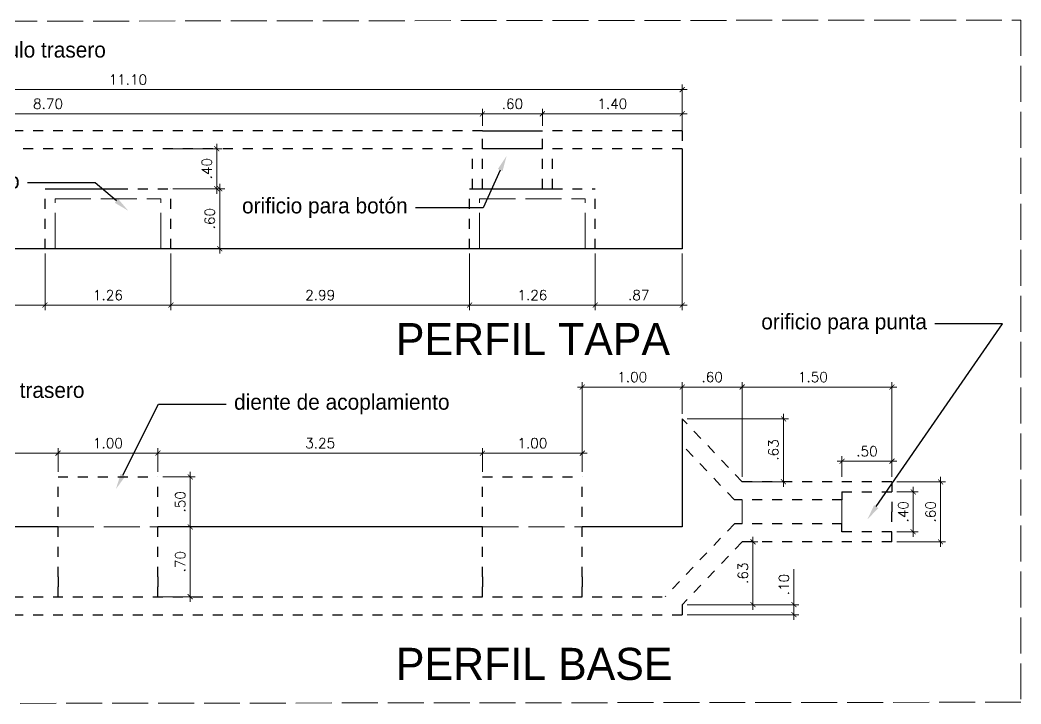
# Model space of a CAD drawing. Header units: millimetres. Extents: x 3117.9 to 3172.3, y 1005.1 to 1030.5.
# Drawn here: x 3139.62 to 3149.64, y 1015.54 to 1022.39 of the extents above; entities that cross this region are included whole.
import ezdxf
from ezdxf import colors
from ezdxf.entities.mleader import LeaderData, LeaderLine
from ezdxf.math import Vec2, Vec3

# ---------------------------------------------------------------- set-up
doc = ezdxf.new("R2010")
doc.units = ezdxf.units.MM
doc.linetypes.add('ACAD_ISO02W100', pattern=[15, 12, -3])
doc.linetypes.add('ACAD_ISO03W100', pattern=[30, 12, -18])
for name, color, linetype, lineweight in [('bloque', 2, 'Continuous', 25), ('corte', 1, 'Continuous', 30), ('MU-COTAS', 6, 'Continuous', 9), ('rayado', 130, 'ACAD_ISO03W100', 9)]:
    doc.layers.add(name, color=color, linetype=linetype, lineweight=lineweight)
doc.layers.add('MU-CascoExistente', color=200, linetype='Continuous')
doc.styles.get("Standard").update_dxf_attribs({"font": 'MOD20.TTF'})
doc.styles.add('T-COTA 1 en 50', font='romans.shx')
doc.dimstyles.new('cota exterior esc 1 en 50', dxfattribs={"dimtxt": 0.1, "dimasz": 0.05, "dimexe": 0.05, "dimexo": 0.05, "dimgap": 0.05, "dimtad": 1, "dimzin": 4, "dimdsep": 46, "dimtxsty": 'T-COTA 1 en 50', "dimblk": 'ARCHTICK', "dimcen": 2.5, "dimdle": 0.05, "dimclrd": 256, "dimclre": 256, "dimclrt": 240, "dimaunit": 1, "dimazin": 0, "dimtfac": 1, "dimtix": 1, "dimtmove": 0, "dimatfit": 3, "dimfxl": 1, "dimtolj": 1, "dimlwd": -1, "dimlwe": -1, "dimarcsym": 0})

# ---------------------------------------------------------------- blocks, each defined once
blk = doc.blocks.new('_ArchTick')
at = {"layer": 'MU-CascoExistente', "color": 0, "const_width": 0.15}
blk.add_lwpolyline([(-0.5, -0.5), (0.5, 0.5)], dxfattribs=at)
blk = doc.blocks.new('*D122')
at = {"layer": 'Defpoints', "color": 0, "ltscale": 0.002, "transparency": 16777216}
for p in [(3146.252, 1021.689), (3135.152, 1021.277), (3146.252, 1021.277)]:
    blk.add_point(p, dxfattribs=at)
at = {"layer": 'MU-COTAS', "ltscale": 0.002, "transparency": 16777216}
for p, q in [((3135.152, 1021.327), (3135.152, 1021.739)), ((3146.252, 1021.327), (3146.252, 1021.739)), ((3135.102, 1021.689), (3146.302, 1021.689))]:
    blk.add_line(p, q, dxfattribs=at)
at = {"layer": 'MU-COTAS', "ltscale": 0.002, "transparency": 16777216, "xscale": 0.05, "yscale": 0.05, "zscale": 0.05, "rotation": 180}
blk.add_blockref('_ArchTick', (3135.152, 1021.689), dxfattribs=at)
at = {"layer": 'MU-COTAS', "ltscale": 0.002, "transparency": 16777216, "xscale": 0.05, "yscale": 0.05, "zscale": 0.05}
blk.add_blockref('_ArchTick', (3146.252, 1021.689), dxfattribs=at)
at = {"layer": 'MU-COTAS', "color": 240, "ltscale": 0.002, "transparency": 16777216, "insert": (3140.702, 1021.789), "char_height": 0.1, "attachment_point": 5, "style": 'T-COTA 1 en 50'}
blk.add_mtext('\\A1;11.10', dxfattribs=at)
blk = doc.blocks.new('*D124')
at = {"layer": 'Defpoints', "color": 0, "ltscale": 0.002, "transparency": 16777216}
for p in [(3146.252, 1021.447), (3144.852, 1021.277), (3146.252, 1021.197)]:
    blk.add_point(p, dxfattribs=at)
at = {"layer": 'MU-COTAS', "ltscale": 0.002, "transparency": 16777216}
for p, q in [((3144.852, 1021.327), (3144.852, 1021.497)), ((3146.252, 1021.247), (3146.252, 1021.497)), ((3144.802, 1021.447), (3146.302, 1021.447))]:
    blk.add_line(p, q, dxfattribs=at)
at = {"layer": 'MU-COTAS', "ltscale": 0.002, "transparency": 16777216, "xscale": 0.05, "yscale": 0.05, "zscale": 0.05, "rotation": 180}
blk.add_blockref('_ArchTick', (3144.852, 1021.447), dxfattribs=at)
at = {"layer": 'MU-COTAS', "ltscale": 0.002, "transparency": 16777216, "xscale": 0.05, "yscale": 0.05, "zscale": 0.05}
blk.add_blockref('_ArchTick', (3146.252, 1021.447), dxfattribs=at)
at = {"layer": 'MU-COTAS', "color": 240, "ltscale": 0.002, "transparency": 16777216, "insert": (3145.552, 1021.547), "char_height": 0.1, "attachment_point": 5, "style": 'T-COTA 1 en 50'}
blk.add_mtext('\\A1;1.40', dxfattribs=at)
blk = doc.blocks.new('*D125')
at = {"layer": 'Defpoints', "color": 0, "ltscale": 0.002, "transparency": 16777216}
for p in [(3144.252, 1021.447), (3144.252, 1021.277), (3144.852, 1021.277)]:
    blk.add_point(p, dxfattribs=at)
at = {"layer": 'MU-COTAS', "ltscale": 0.002, "transparency": 16777216}
for p, q in [((3144.252, 1021.327), (3144.252, 1021.497)), ((3144.852, 1021.327), (3144.852, 1021.497)), ((3144.902, 1021.447), (3144.202, 1021.447))]:
    blk.add_line(p, q, dxfattribs=at)
at = {"layer": 'MU-COTAS', "ltscale": 0.002, "transparency": 16777216, "xscale": 0.05, "yscale": 0.05, "zscale": 0.05, "rotation": 180}
blk.add_blockref('_ArchTick', (3144.252, 1021.447), dxfattribs=at)
at = {"layer": 'MU-COTAS', "ltscale": 0.002, "transparency": 16777216, "xscale": 0.05, "yscale": 0.05, "zscale": 0.05}
blk.add_blockref('_ArchTick', (3144.852, 1021.447), dxfattribs=at)
at = {"layer": 'MU-COTAS', "color": 240, "ltscale": 0.002, "transparency": 16777216, "insert": (3144.552, 1021.547), "char_height": 0.1, "attachment_point": 5, "style": 'T-COTA 1 en 50'}
blk.add_mtext('\\A1;.60', dxfattribs=at)
blk = doc.blocks.new('*D126')
at = {"layer": 'Defpoints', "color": 0, "ltscale": 0.002, "transparency": 16777216}
for p in [(3135.552, 1021.447), (3135.552, 1021.277), (3144.252, 1021.277)]:
    blk.add_point(p, dxfattribs=at)
at = {"layer": 'MU-COTAS', "ltscale": 0.002, "transparency": 16777216}
for p, q in [((3135.552, 1021.327), (3135.552, 1021.497)), ((3144.252, 1021.327), (3144.252, 1021.497)), ((3144.302, 1021.447), (3135.502, 1021.447))]:
    blk.add_line(p, q, dxfattribs=at)
at = {"layer": 'MU-COTAS', "ltscale": 0.002, "transparency": 16777216, "xscale": 0.05, "yscale": 0.05, "zscale": 0.05, "rotation": 180}
blk.add_blockref('_ArchTick', (3135.552, 1021.447), dxfattribs=at)
at = {"layer": 'MU-COTAS', "ltscale": 0.002, "transparency": 16777216, "xscale": 0.05, "yscale": 0.05, "zscale": 0.05}
blk.add_blockref('_ArchTick', (3144.252, 1021.447), dxfattribs=at)
at = {"layer": 'MU-COTAS', "color": 240, "ltscale": 0.002, "transparency": 16777216, "insert": (3139.902, 1021.547), "char_height": 0.1, "attachment_point": 5, "style": 'T-COTA 1 en 50'}
blk.add_mtext('\\A1;8.70', dxfattribs=at)
blk = doc.blocks.new('*D135')
at = {"layer": 'Defpoints', "color": 0, "ltscale": 0.002, "transparency": 16777216}
for p in [(3145.382, 1020.097), (3146.252, 1020.097), (3145.382, 1019.532)]:
    blk.add_point(p, dxfattribs=at)
at = {"layer": 'MU-COTAS', "ltscale": 0.002, "transparency": 16777216}
for p, q in [((3145.382, 1020.047), (3145.382, 1019.482)), ((3146.252, 1020.047), (3146.252, 1019.482)), ((3146.302, 1019.532), (3145.332, 1019.532))]:
    blk.add_line(p, q, dxfattribs=at)
at = {"layer": 'MU-COTAS', "ltscale": 0.002, "transparency": 16777216, "xscale": 0.05, "yscale": 0.05, "zscale": 0.05, "rotation": 180}
blk.add_blockref('_ArchTick', (3145.382, 1019.532), dxfattribs=at)
at = {"layer": 'MU-COTAS', "ltscale": 0.002, "transparency": 16777216, "xscale": 0.05, "yscale": 0.05, "zscale": 0.05}
blk.add_blockref('_ArchTick', (3146.252, 1019.532), dxfattribs=at)
at = {"layer": 'MU-COTAS', "color": 240, "ltscale": 0.002, "transparency": 16777216, "insert": (3145.817, 1019.632), "char_height": 0.1, "attachment_point": 5, "style": 'T-COTA 1 en 50'}
blk.add_mtext('\\A1;.87', dxfattribs=at)
blk = doc.blocks.new('*D136')
at = {"layer": 'Defpoints', "color": 0, "ltscale": 0.002, "transparency": 16777216}
for p in [(3144.122, 1020.097), (3145.382, 1020.097), (3144.122, 1019.532)]:
    blk.add_point(p, dxfattribs=at)
at = {"layer": 'MU-COTAS', "ltscale": 0.002, "transparency": 16777216}
for p, q in [((3144.122, 1020.047), (3144.122, 1019.482)), ((3145.382, 1020.047), (3145.382, 1019.482)), ((3145.432, 1019.532), (3144.072, 1019.532))]:
    blk.add_line(p, q, dxfattribs=at)
at = {"layer": 'MU-COTAS', "ltscale": 0.002, "transparency": 16777216, "xscale": 0.05, "yscale": 0.05, "zscale": 0.05, "rotation": 180}
blk.add_blockref('_ArchTick', (3144.122, 1019.532), dxfattribs=at)
at = {"layer": 'MU-COTAS', "ltscale": 0.002, "transparency": 16777216, "xscale": 0.05, "yscale": 0.05, "zscale": 0.05}
blk.add_blockref('_ArchTick', (3145.382, 1019.532), dxfattribs=at)
at = {"layer": 'MU-COTAS', "color": 240, "ltscale": 0.002, "transparency": 16777216, "insert": (3144.752, 1019.632), "char_height": 0.1, "attachment_point": 5, "style": 'T-COTA 1 en 50'}
blk.add_mtext('\\A1;1.26', dxfattribs=at)
blk = doc.blocks.new('*D137')
at = {"layer": 'Defpoints', "color": 0, "ltscale": 0.002, "transparency": 16777216}
for p in [(3141.132, 1020.097), (3144.122, 1020.097), (3141.132, 1019.532)]:
    blk.add_point(p, dxfattribs=at)
at = {"layer": 'MU-COTAS', "ltscale": 0.002, "transparency": 16777216}
for p, q in [((3141.132, 1020.047), (3141.132, 1019.482)), ((3144.122, 1020.047), (3144.122, 1019.482)), ((3144.172, 1019.532), (3141.082, 1019.532))]:
    blk.add_line(p, q, dxfattribs=at)
at = {"layer": 'MU-COTAS', "ltscale": 0.002, "transparency": 16777216, "xscale": 0.05, "yscale": 0.05, "zscale": 0.05, "rotation": 180}
blk.add_blockref('_ArchTick', (3141.132, 1019.532), dxfattribs=at)
at = {"layer": 'MU-COTAS', "ltscale": 0.002, "transparency": 16777216, "xscale": 0.05, "yscale": 0.05, "zscale": 0.05}
blk.add_blockref('_ArchTick', (3144.122, 1019.532), dxfattribs=at)
at = {"layer": 'MU-COTAS', "color": 240, "ltscale": 0.002, "transparency": 16777216, "insert": (3142.627, 1019.632), "char_height": 0.1, "attachment_point": 5, "style": 'T-COTA 1 en 50'}
blk.add_mtext('\\A1;2.99', dxfattribs=at)
blk = doc.blocks.new('*D138')
at = {"layer": 'Defpoints', "color": 0, "ltscale": 0.002, "transparency": 16777216}
for p in [(3139.872, 1020.097), (3141.132, 1020.097), (3139.872, 1019.532)]:
    blk.add_point(p, dxfattribs=at)
at = {"layer": 'MU-COTAS', "ltscale": 0.002, "transparency": 16777216}
for p, q in [((3139.872, 1020.047), (3139.872, 1019.482)), ((3141.132, 1020.047), (3141.132, 1019.482)), ((3141.182, 1019.532), (3139.822, 1019.532))]:
    blk.add_line(p, q, dxfattribs=at)
at = {"layer": 'MU-COTAS', "ltscale": 0.002, "transparency": 16777216, "xscale": 0.05, "yscale": 0.05, "zscale": 0.05, "rotation": 180}
blk.add_blockref('_ArchTick', (3139.872, 1019.532), dxfattribs=at)
at = {"layer": 'MU-COTAS', "ltscale": 0.002, "transparency": 16777216, "xscale": 0.05, "yscale": 0.05, "zscale": 0.05}
blk.add_blockref('_ArchTick', (3141.132, 1019.532), dxfattribs=at)
at = {"layer": 'MU-COTAS', "color": 240, "ltscale": 0.002, "transparency": 16777216, "insert": (3140.502, 1019.632), "char_height": 0.1, "attachment_point": 5, "style": 'T-COTA 1 en 50'}
blk.add_mtext('\\A1;1.26', dxfattribs=at)
blk = doc.blocks.new('*D139')
at = {"layer": 'Defpoints', "color": 0, "ltscale": 0.002, "transparency": 16777216}
for p in [(3136.782, 1020.097), (3139.872, 1020.097), (3136.782, 1019.532)]:
    blk.add_point(p, dxfattribs=at)
at = {"layer": 'MU-COTAS', "ltscale": 0.002, "transparency": 16777216}
for p, q in [((3136.782, 1020.047), (3136.782, 1019.482)), ((3139.872, 1020.047), (3139.872, 1019.482)), ((3139.922, 1019.532), (3136.732, 1019.532))]:
    blk.add_line(p, q, dxfattribs=at)
at = {"layer": 'MU-COTAS', "ltscale": 0.002, "transparency": 16777216, "xscale": 0.05, "yscale": 0.05, "zscale": 0.05, "rotation": 180}
blk.add_blockref('_ArchTick', (3136.782, 1019.532), dxfattribs=at)
at = {"layer": 'MU-COTAS', "ltscale": 0.002, "transparency": 16777216, "xscale": 0.05, "yscale": 0.05, "zscale": 0.05}
blk.add_blockref('_ArchTick', (3139.872, 1019.532), dxfattribs=at)
at = {"layer": 'MU-COTAS', "color": 240, "ltscale": 0.002, "transparency": 16777216, "insert": (3138.327, 1019.632), "char_height": 0.1, "attachment_point": 5, "style": 'T-COTA 1 en 50'}
blk.add_mtext('\\A1;3.09', dxfattribs=at)
blk = doc.blocks.new('*D140')
at = {"layer": 'Defpoints', "color": 0, "ltscale": 0.002, "transparency": 16777216}
for p in [(3141.132, 1020.697), (3141.102, 1020.097), (3141.622, 1020.097)]:
    blk.add_point(p, dxfattribs=at)
at = {"layer": 'MU-COTAS', "ltscale": 0.002, "transparency": 16777216}
for p, q in [((3141.182, 1020.697), (3141.672, 1020.697)), ((3141.622, 1020.747), (3141.622, 1020.047)), ((3141.152, 1020.097), (3141.672, 1020.097))]:
    blk.add_line(p, q, dxfattribs=at)
at = {"layer": 'MU-COTAS', "ltscale": 0.002, "transparency": 16777216, "xscale": 0.05, "yscale": 0.05, "zscale": 0.05}
for p, rotation in [((3141.622, 1020.697), 90), ((3141.622, 1020.097), 270)]:
    blk.add_blockref('_ArchTick', p, dxfattribs=dict(at, rotation=rotation))
at = {"layer": 'MU-COTAS', "color": 240, "ltscale": 0.002, "transparency": 16777216, "insert": (3141.522, 1020.397), "char_height": 0.1, "attachment_point": 5, "rotation": 90, "style": 'T-COTA 1 en 50'}
blk.add_mtext('\\A1;.60', dxfattribs=at)
blk = doc.blocks.new('*D141')
at = {"layer": 'Defpoints', "color": 0, "ltscale": 0.002, "transparency": 16777216}
for p in [(3141.102, 1021.097), (3141.592, 1021.097), (3141.102, 1020.697)]:
    blk.add_point(p, dxfattribs=at)
at = {"layer": 'MU-COTAS', "ltscale": 0.002, "transparency": 16777216}
for p, q in [((3141.152, 1021.097), (3141.642, 1021.097)), ((3141.592, 1020.647), (3141.592, 1021.147)), ((3141.152, 1020.697), (3141.642, 1020.697))]:
    blk.add_line(p, q, dxfattribs=at)
at = {"layer": 'MU-COTAS', "ltscale": 0.002, "transparency": 16777216, "xscale": 0.05, "yscale": 0.05, "zscale": 0.05}
for p, rotation in [((3141.592, 1021.097), 90), ((3141.592, 1020.697), 270)]:
    blk.add_blockref('_ArchTick', p, dxfattribs=dict(at, rotation=rotation))
at = {"layer": 'MU-COTAS', "color": 240, "ltscale": 0.002, "transparency": 16777216, "insert": (3141.492, 1020.897), "char_height": 0.1, "attachment_point": 5, "rotation": 90, "style": 'T-COTA 1 en 50'}
blk.add_mtext('\\A1;.40', dxfattribs=at)
blk = doc.blocks.new('*D29')
at = {"layer": 'Defpoints', "color": 0, "ltscale": 0.002, "transparency": 16777216}
for p in [(3148.352, 1018.712), (3146.852, 1017.763), (3148.352, 1017.763)]:
    blk.add_point(p, dxfattribs=at)
at = {"layer": 'MU-COTAS', "ltscale": 0.002, "transparency": 16777216}
for p, q in [((3146.802, 1018.712), (3148.402, 1018.712)), ((3146.852, 1017.813), (3146.852, 1018.762)), ((3148.352, 1017.813), (3148.352, 1018.762))]:
    blk.add_line(p, q, dxfattribs=at)
at = {"layer": 'MU-COTAS', "ltscale": 0.002, "transparency": 16777216, "xscale": 0.05, "yscale": 0.05, "zscale": 0.05, "rotation": 180}
blk.add_blockref('_ArchTick', (3146.852, 1018.712), dxfattribs=at)
at = {"layer": 'MU-COTAS', "ltscale": 0.002, "transparency": 16777216, "xscale": 0.05, "yscale": 0.05, "zscale": 0.05}
blk.add_blockref('_ArchTick', (3148.352, 1018.712), dxfattribs=at)
at = {"layer": 'MU-COTAS', "color": 240, "ltscale": 0.002, "transparency": 16777216, "insert": (3147.561, 1018.812), "char_height": 0.1, "attachment_point": 5, "style": 'T-COTA 1 en 50'}
blk.add_mtext('\\A1;1.50', dxfattribs=at)
blk = doc.blocks.new('*D30')
at = {"layer": 'Defpoints', "color": 0, "ltscale": 0.002, "transparency": 16777216}
for p in [(3146.252, 1018.712), (3146.252, 1018.393), (3146.852, 1017.813)]:
    blk.add_point(p, dxfattribs=at)
at = {"layer": 'MU-COTAS', "ltscale": 0.002, "transparency": 16777216}
for p, q in [((3146.902, 1018.712), (3146.202, 1018.712)), ((3146.252, 1018.443), (3146.252, 1018.762)), ((3146.852, 1017.863), (3146.852, 1018.762))]:
    blk.add_line(p, q, dxfattribs=at)
at = {"layer": 'MU-COTAS', "ltscale": 0.002, "transparency": 16777216, "xscale": 0.05, "yscale": 0.05, "zscale": 0.05, "rotation": 180}
blk.add_blockref('_ArchTick', (3146.252, 1018.712), dxfattribs=at)
at = {"layer": 'MU-COTAS', "ltscale": 0.002, "transparency": 16777216, "xscale": 0.05, "yscale": 0.05, "zscale": 0.05}
blk.add_blockref('_ArchTick', (3146.852, 1018.712), dxfattribs=at)
at = {"layer": 'MU-COTAS', "color": 240, "ltscale": 0.002, "transparency": 16777216, "insert": (3146.552, 1018.812), "char_height": 0.1, "attachment_point": 5, "style": 'T-COTA 1 en 50'}
blk.add_mtext('\\A1;.60', dxfattribs=at)
blk = doc.blocks.new('*D31')
at = {"layer": 'Defpoints', "color": 0, "ltscale": 0.002, "transparency": 16777216}
for p in [(3148.352, 1017.763), (3148.352, 1017.163), (3148.839, 1017.163)]:
    blk.add_point(p, dxfattribs=at)
at = {"layer": 'MU-COTAS', "ltscale": 0.002, "transparency": 16777216}
for p, q in [((3148.839, 1017.813), (3148.839, 1017.113)), ((3148.402, 1017.763), (3148.889, 1017.763)), ((3148.402, 1017.163), (3148.889, 1017.163))]:
    blk.add_line(p, q, dxfattribs=at)
at = {"layer": 'MU-COTAS', "ltscale": 0.002, "transparency": 16777216, "xscale": 0.05, "yscale": 0.05, "zscale": 0.05}
for p, rotation in [((3148.839, 1017.763), 90), ((3148.839, 1017.163), 270)]:
    blk.add_blockref('_ArchTick', p, dxfattribs=dict(at, rotation=rotation))
at = {"layer": 'MU-COTAS', "color": 240, "ltscale": 0.002, "transparency": 16777216, "insert": (3148.739, 1017.463), "char_height": 0.1, "attachment_point": 5, "rotation": 90, "style": 'T-COTA 1 en 50'}
blk.add_mtext('\\A1;.60', dxfattribs=at)
blk = doc.blocks.new('*D32')
at = {"layer": 'Defpoints', "color": 0, "ltscale": 0.002, "transparency": 16777216}
for p in [(3146.852, 1017.163), (3146.96, 1017.163), (3146.252, 1016.533)]:
    blk.add_point(p, dxfattribs=at)
at = {"layer": 'MU-COTAS', "ltscale": 0.002, "transparency": 16777216}
for p, q in [((3146.96, 1016.483), (3146.96, 1017.213)), ((3146.902, 1017.163), (3147.01, 1017.163)), ((3146.302, 1016.533), (3147.01, 1016.533))]:
    blk.add_line(p, q, dxfattribs=at)
at = {"layer": 'MU-COTAS', "ltscale": 0.002, "transparency": 16777216, "xscale": 0.05, "yscale": 0.05, "zscale": 0.05}
for p, rotation in [((3146.96, 1017.163), 90), ((3146.96, 1016.533), 270)]:
    blk.add_blockref('_ArchTick', p, dxfattribs=dict(at, rotation=rotation))
at = {"layer": 'MU-COTAS', "color": 240, "ltscale": 0.002, "transparency": 16777216, "insert": (3146.86, 1016.848), "char_height": 0.1, "attachment_point": 5, "rotation": 90, "style": 'T-COTA 1 en 50'}
blk.add_mtext('\\A1;.63', dxfattribs=at)
blk = doc.blocks.new('*D33')
at = {"layer": 'Defpoints', "color": 0, "ltscale": 0.002, "transparency": 16777216}
for p in [(3146.252, 1016.533), (3147.371, 1016.533), (3146.252, 1016.433)]:
    blk.add_point(p, dxfattribs=at)
at = {"layer": 'MU-COTAS', "ltscale": 0.002, "transparency": 16777216}
for p, q in [((3147.371, 1016.533), (3147.371, 1016.888)), ((3146.302, 1016.533), (3147.421, 1016.533)), ((3147.371, 1016.383), (3147.371, 1016.533)), ((3146.302, 1016.433), (3147.421, 1016.433))]:
    blk.add_line(p, q, dxfattribs=at)
at = {"layer": 'MU-COTAS', "ltscale": 0.002, "transparency": 16777216, "xscale": 0.05, "yscale": 0.05, "zscale": 0.05}
for p, rotation in [((3147.371, 1016.533), 90), ((3147.371, 1016.433), 270)]:
    blk.add_blockref('_ArchTick', p, dxfattribs=dict(at, rotation=rotation))
at = {"layer": 'MU-COTAS', "color": 240, "ltscale": 0.002, "transparency": 16777216, "insert": (3147.271, 1016.735), "char_height": 0.1, "attachment_point": 5, "rotation": 90, "style": 'T-COTA 1 en 50'}
blk.add_mtext('\\A1;.10', dxfattribs=at)
blk = doc.blocks.new('*D147')
at = {"layer": 'Defpoints', "color": 0, "ltscale": 0.002, "transparency": 16777216}
for p in [(3140.002, 1018.05), (3136.652, 1017.813), (3140.002, 1017.813)]:
    blk.add_point(p, dxfattribs=at)
at = {"layer": 'MU-COTAS', "ltscale": 0.002, "transparency": 16777216}
for p, q in [((3136.652, 1017.863), (3136.652, 1018.1)), ((3140.002, 1017.863), (3140.002, 1018.1)), ((3136.602, 1018.05), (3140.052, 1018.05))]:
    blk.add_line(p, q, dxfattribs=at)
at = {"layer": 'MU-COTAS', "ltscale": 0.002, "transparency": 16777216, "xscale": 0.05, "yscale": 0.05, "zscale": 0.05, "rotation": 180}
blk.add_blockref('_ArchTick', (3136.652, 1018.05), dxfattribs=at)
at = {"layer": 'MU-COTAS', "ltscale": 0.002, "transparency": 16777216, "xscale": 0.05, "yscale": 0.05, "zscale": 0.05}
blk.add_blockref('_ArchTick', (3140.002, 1018.05), dxfattribs=at)
at = {"layer": 'MU-COTAS', "color": 240, "ltscale": 0.002, "transparency": 16777216, "insert": (3138.327, 1018.15), "char_height": 0.1, "attachment_point": 5, "style": 'T-COTA 1 en 50'}
blk.add_mtext('\\A1;3.35', dxfattribs=at)
blk = doc.blocks.new('*D148')
at = {"layer": 'Defpoints', "color": 0, "ltscale": 0.002, "transparency": 16777216}
for p in [(3141.002, 1018.05), (3140.002, 1017.813), (3141.002, 1017.813)]:
    blk.add_point(p, dxfattribs=at)
at = {"layer": 'MU-COTAS', "ltscale": 0.002, "transparency": 16777216}
for p, q in [((3140.002, 1017.863), (3140.002, 1018.1)), ((3141.002, 1017.863), (3141.002, 1018.1)), ((3139.952, 1018.05), (3141.052, 1018.05))]:
    blk.add_line(p, q, dxfattribs=at)
at = {"layer": 'MU-COTAS', "ltscale": 0.002, "transparency": 16777216, "xscale": 0.05, "yscale": 0.05, "zscale": 0.05, "rotation": 180}
blk.add_blockref('_ArchTick', (3140.002, 1018.05), dxfattribs=at)
at = {"layer": 'MU-COTAS', "ltscale": 0.002, "transparency": 16777216, "xscale": 0.05, "yscale": 0.05, "zscale": 0.05}
blk.add_blockref('_ArchTick', (3141.002, 1018.05), dxfattribs=at)
at = {"layer": 'MU-COTAS', "color": 240, "ltscale": 0.002, "transparency": 16777216, "insert": (3140.502, 1018.15), "char_height": 0.1, "attachment_point": 5, "style": 'T-COTA 1 en 50'}
blk.add_mtext('\\A1;1.00', dxfattribs=at)
blk = doc.blocks.new('*D149')
at = {"layer": 'Defpoints', "color": 0, "ltscale": 0.002, "transparency": 16777216}
for p in [(3144.252, 1018.05), (3141.002, 1017.813), (3144.252, 1017.813)]:
    blk.add_point(p, dxfattribs=at)
at = {"layer": 'MU-COTAS', "ltscale": 0.002, "transparency": 16777216}
for p, q in [((3141.002, 1017.863), (3141.002, 1018.1)), ((3144.252, 1017.863), (3144.252, 1018.1)), ((3140.952, 1018.05), (3144.302, 1018.05))]:
    blk.add_line(p, q, dxfattribs=at)
at = {"layer": 'MU-COTAS', "ltscale": 0.002, "transparency": 16777216, "xscale": 0.05, "yscale": 0.05, "zscale": 0.05, "rotation": 180}
blk.add_blockref('_ArchTick', (3141.002, 1018.05), dxfattribs=at)
at = {"layer": 'MU-COTAS', "ltscale": 0.002, "transparency": 16777216, "xscale": 0.05, "yscale": 0.05, "zscale": 0.05}
blk.add_blockref('_ArchTick', (3144.252, 1018.05), dxfattribs=at)
at = {"layer": 'MU-COTAS', "color": 240, "ltscale": 0.002, "transparency": 16777216, "insert": (3142.627, 1018.15), "char_height": 0.1, "attachment_point": 5, "style": 'T-COTA 1 en 50'}
blk.add_mtext('\\A1;3.25', dxfattribs=at)
blk = doc.blocks.new('*D150')
at = {"layer": 'Defpoints', "color": 0, "ltscale": 0.002, "transparency": 16777216}
for p in [(3145.252, 1018.05), (3144.252, 1017.813), (3145.252, 1017.813)]:
    blk.add_point(p, dxfattribs=at)
at = {"layer": 'MU-COTAS', "ltscale": 0.002, "transparency": 16777216}
for p, q in [((3144.252, 1017.863), (3144.252, 1018.1)), ((3145.252, 1017.863), (3145.252, 1018.1)), ((3144.202, 1018.05), (3145.302, 1018.05))]:
    blk.add_line(p, q, dxfattribs=at)
at = {"layer": 'MU-COTAS', "ltscale": 0.002, "transparency": 16777216, "xscale": 0.05, "yscale": 0.05, "zscale": 0.05, "rotation": 180}
blk.add_blockref('_ArchTick', (3144.252, 1018.05), dxfattribs=at)
at = {"layer": 'MU-COTAS', "ltscale": 0.002, "transparency": 16777216, "xscale": 0.05, "yscale": 0.05, "zscale": 0.05}
blk.add_blockref('_ArchTick', (3145.252, 1018.05), dxfattribs=at)
at = {"layer": 'MU-COTAS', "color": 240, "ltscale": 0.002, "transparency": 16777216, "insert": (3144.752, 1018.15), "char_height": 0.1, "attachment_point": 5, "style": 'T-COTA 1 en 50'}
blk.add_mtext('\\A1;1.00', dxfattribs=at)
blk = doc.blocks.new('*D34')
at = {"layer": 'Defpoints', "color": 0, "ltscale": 0.002, "transparency": 16777216}
for p in [(3146.252, 1018.712), (3146.252, 1018.393), (3145.252, 1017.813)]:
    blk.add_point(p, dxfattribs=at)
at = {"layer": 'MU-COTAS', "ltscale": 0.002, "transparency": 16777216}
for p, q in [((3145.202, 1018.712), (3146.302, 1018.712)), ((3145.252, 1017.863), (3145.252, 1018.762)), ((3146.252, 1018.443), (3146.252, 1018.762))]:
    blk.add_line(p, q, dxfattribs=at)
at = {"layer": 'MU-COTAS', "ltscale": 0.002, "transparency": 16777216, "xscale": 0.05, "yscale": 0.05, "zscale": 0.05, "rotation": 180}
blk.add_blockref('_ArchTick', (3145.252, 1018.712), dxfattribs=at)
at = {"layer": 'MU-COTAS', "ltscale": 0.002, "transparency": 16777216, "xscale": 0.05, "yscale": 0.05, "zscale": 0.05}
blk.add_blockref('_ArchTick', (3146.252, 1018.712), dxfattribs=at)
at = {"layer": 'MU-COTAS', "color": 240, "ltscale": 0.002, "transparency": 16777216, "insert": (3145.752, 1018.812), "char_height": 0.1, "attachment_point": 5, "style": 'T-COTA 1 en 50'}
blk.add_mtext('\\A1;1.00', dxfattribs=at)
blk = doc.blocks.new('*D151')
at = {"layer": 'Defpoints', "color": 0, "ltscale": 0.002, "transparency": 16777216}
for p in [(3141.002, 1017.813), (3141.002, 1017.313), (3141.326, 1017.313)]:
    blk.add_point(p, dxfattribs=at)
at = {"layer": 'MU-COTAS', "ltscale": 0.002, "transparency": 16777216}
for p, q in [((3141.052, 1017.813), (3141.376, 1017.813)), ((3141.326, 1017.863), (3141.326, 1017.263)), ((3141.052, 1017.313), (3141.376, 1017.313))]:
    blk.add_line(p, q, dxfattribs=at)
at = {"layer": 'MU-COTAS', "ltscale": 0.002, "transparency": 16777216, "xscale": 0.05, "yscale": 0.05, "zscale": 0.05}
for p, rotation in [((3141.326, 1017.813), 90), ((3141.326, 1017.313), 270)]:
    blk.add_blockref('_ArchTick', p, dxfattribs=dict(at, rotation=rotation))
at = {"layer": 'MU-COTAS', "color": 240, "ltscale": 0.002, "transparency": 16777216, "insert": (3141.226, 1017.563), "char_height": 0.1, "attachment_point": 5, "rotation": 90, "style": 'T-COTA 1 en 50'}
blk.add_mtext('\\A1;.50', dxfattribs=at)
blk = doc.blocks.new('*D152')
at = {"layer": 'Defpoints', "color": 0, "ltscale": 0.002, "transparency": 16777216}
for p in [(3146.252, 1018.393), (3146.852, 1017.763), (3147.266, 1017.763)]:
    blk.add_point(p, dxfattribs=at)
at = {"layer": 'MU-COTAS', "ltscale": 0.002, "transparency": 16777216}
for p, q in [((3146.302, 1018.393), (3147.316, 1018.393)), ((3147.266, 1018.443), (3147.266, 1017.713)), ((3146.902, 1017.763), (3147.316, 1017.763))]:
    blk.add_line(p, q, dxfattribs=at)
at = {"layer": 'MU-COTAS', "ltscale": 0.002, "transparency": 16777216, "xscale": 0.05, "yscale": 0.05, "zscale": 0.05}
for p, rotation in [((3147.266, 1018.393), 90), ((3147.266, 1017.763), 270)]:
    blk.add_blockref('_ArchTick', p, dxfattribs=dict(at, rotation=rotation))
at = {"layer": 'MU-COTAS', "color": 240, "ltscale": 0.002, "transparency": 16777216, "insert": (3147.166, 1018.082), "char_height": 0.1, "attachment_point": 5, "rotation": 90, "style": 'T-COTA 1 en 50'}
blk.add_mtext('\\A1;.63', dxfattribs=at)
blk = doc.blocks.new('*D153')
at = {"layer": 'Defpoints', "color": 0, "ltscale": 0.002, "transparency": 16777216}
for p in [(3141.002, 1017.313), (3141.326, 1017.313), (3141.002, 1016.613)]:
    blk.add_point(p, dxfattribs=at)
at = {"layer": 'MU-COTAS', "ltscale": 0.002, "transparency": 16777216}
for p, q in [((3141.052, 1017.313), (3141.376, 1017.313)), ((3141.326, 1016.563), (3141.326, 1017.363)), ((3141.052, 1016.613), (3141.376, 1016.613))]:
    blk.add_line(p, q, dxfattribs=at)
at = {"layer": 'MU-COTAS', "ltscale": 0.002, "transparency": 16777216, "xscale": 0.05, "yscale": 0.05, "zscale": 0.05}
for p, rotation in [((3141.326, 1017.313), 90), ((3141.326, 1016.613), 270)]:
    blk.add_blockref('_ArchTick', p, dxfattribs=dict(at, rotation=rotation))
at = {"layer": 'MU-COTAS', "color": 240, "ltscale": 0.002, "transparency": 16777216, "insert": (3141.226, 1016.963), "char_height": 0.1, "attachment_point": 5, "rotation": 90, "style": 'T-COTA 1 en 50'}
blk.add_mtext('\\A1;.70', dxfattribs=at)
blk = doc.blocks.new('*D192')
at = {"layer": 'Defpoints', "color": 0, "ltscale": 0.002, "transparency": 16777216}
for p in [(3148.352, 1017.663), (3148.352, 1017.263), (3148.565, 1017.263)]:
    blk.add_point(p, dxfattribs=at)
at = {"layer": 'MU-COTAS', "ltscale": 0.002, "transparency": 16777216}
for p, q in [((3148.565, 1017.713), (3148.565, 1017.213)), ((3148.402, 1017.663), (3148.615, 1017.663)), ((3148.402, 1017.263), (3148.615, 1017.263))]:
    blk.add_line(p, q, dxfattribs=at)
at = {"layer": 'MU-COTAS', "ltscale": 0.002, "transparency": 16777216, "xscale": 0.05, "yscale": 0.05, "zscale": 0.05}
for p, rotation in [((3148.565, 1017.663), 90), ((3148.565, 1017.263), 270)]:
    blk.add_blockref('_ArchTick', p, dxfattribs=dict(at, rotation=rotation))
at = {"layer": 'MU-COTAS', "color": 240, "ltscale": 0.002, "transparency": 16777216, "insert": (3148.465, 1017.463), "char_height": 0.1, "attachment_point": 5, "rotation": 90, "style": 'T-COTA 1 en 50'}
blk.add_mtext('\\A1;.40', dxfattribs=at)
blk = doc.blocks.new('*D193')
at = {"layer": 'Defpoints', "color": 0, "ltscale": 0.002, "transparency": 16777216}
for p in [(3147.852, 1017.969), (3147.852, 1017.763), (3148.352, 1017.763)]:
    blk.add_point(p, dxfattribs=at)
at = {"layer": 'MU-COTAS', "ltscale": 0.002, "transparency": 16777216}
for p, q in [((3147.852, 1017.813), (3147.852, 1018.019)), ((3148.352, 1017.813), (3148.352, 1018.019)), ((3148.402, 1017.969), (3147.802, 1017.969))]:
    blk.add_line(p, q, dxfattribs=at)
at = {"layer": 'MU-COTAS', "ltscale": 0.002, "transparency": 16777216, "xscale": 0.05, "yscale": 0.05, "zscale": 0.05, "rotation": 180}
blk.add_blockref('_ArchTick', (3147.852, 1017.969), dxfattribs=at)
at = {"layer": 'MU-COTAS', "ltscale": 0.002, "transparency": 16777216, "xscale": 0.05, "yscale": 0.05, "zscale": 0.05}
blk.add_blockref('_ArchTick', (3148.352, 1017.969), dxfattribs=at)
at = {"layer": 'MU-COTAS', "color": 240, "ltscale": 0.002, "transparency": 16777216, "insert": (3148.102, 1018.069), "char_height": 0.1, "attachment_point": 5, "style": 'T-COTA 1 en 50'}
blk.add_mtext('\\A1;.50', dxfattribs=at)

msp = doc.modelspace()

# ---------------------------------------------------------------- linework, layer by layer
at = {"layer": 'bloque', "linetype": 'ACAD_ISO02W100'}
for p, q in [((3144.252, 1021.277), (3144.852, 1021.277)), ((3144.852, 1021.097), (3144.252, 1021.097)), ((3146.252, 1021.097), (3146.252, 1020.097)), ((3139.872, 1020.697), (3140.602, 1020.697)), ((3144.252, 1020.697), (3144.852, 1020.697)), ((3146.251, 1020.097), (3135.552, 1020.097)), ((3146.252, 1018.393), (3146.252, 1018.183)), ((3146.252, 1018.183), (3146.252, 1017.313)), ((3140.002, 1017.313), (3136.652, 1017.313)), ((3144.252, 1017.313), (3141.002, 1017.313)), ((3146.251, 1017.313), (3145.252, 1017.313))]:
    msp.add_line(p, q, dxfattribs=at)
at = {"layer": 'bloque', "linetype": 'ACAD_ISO02W100', "ltscale": 1e-07}
for p, q in [((3139.872, 1020.097), (3139.872, 1020.697)), ((3140.602, 1020.697), (3141.132, 1020.697)), ((3141.132, 1020.097), (3141.132, 1020.697)), ((3144.122, 1020.097), (3144.122, 1020.697)), ((3144.122, 1020.697), (3144.152, 1020.697)), ((3144.952, 1020.697), (3145.382, 1020.697)), ((3145.382, 1020.097), (3145.382, 1020.697)), ((3140.002, 1017.813), (3141.002, 1017.813)), ((3140.002, 1016.613), (3140.002, 1017.813)), ((3141.002, 1016.613), (3141.002, 1017.813)), ((3144.252, 1017.813), (3145.252, 1017.813)), ((3144.252, 1016.613), (3144.252, 1017.813)), ((3145.252, 1016.613), (3145.252, 1017.813)), ((3140.002, 1016.813), (3140.002, 1016.713)), ((3141.002, 1016.813), (3141.002, 1016.713)), ((3144.252, 1016.813), (3144.252, 1016.613)), ((3145.252, 1016.813), (3145.252, 1016.613))]:
    msp.add_line(p, q, dxfattribs=at)
at = {"layer": 'corte', "linetype": 'ACAD_ISO02W100', "ltscale": 1e-07}
for p, q in [((3144.252, 1021.277), (3135.152, 1021.277)), ((3144.252, 1021.097), (3144.252, 1021.277)), ((3146.252, 1021.277), (3144.852, 1021.277)), ((3144.852, 1021.097), (3144.852, 1021.277)), ((3146.252, 1021.277), (3146.252, 1021.097)), ((3144.152, 1021.097), (3135.552, 1021.097)), ((3144.152, 1020.697), (3144.152, 1021.097)), ((3144.252, 1020.697), (3144.252, 1021.097)), ((3144.852, 1020.697), (3144.852, 1021.097)), ((3146.252, 1021.097), (3144.952, 1021.097)), ((3144.952, 1020.697), (3144.952, 1021.097)), ((3144.152, 1020.697), (3144.252, 1020.697)), ((3144.852, 1020.697), (3144.952, 1020.697)), ((3146.852, 1017.763), (3146.252, 1018.393)), ((3146.775, 1017.583), (3146.252, 1018.132)), ((3147.552, 1017.763), (3146.852, 1017.763)), ((3148.352, 1017.763), (3147.552, 1017.763)), ((3148.352, 1017.763), (3148.352, 1017.463)), ((3147.852, 1017.663), (3148.352, 1017.663)), ((3147.852, 1017.663), (3147.852, 1017.583)), ((3147.852, 1017.583), (3146.775, 1017.583)), ((3148.352, 1017.163), (3148.352, 1017.463)), ((3146.775, 1017.343), (3146.08, 1016.613)), ((3147.852, 1017.343), (3146.775, 1017.343)), ((3147.852, 1017.263), (3147.852, 1017.343)), ((3148.352, 1017.263), (3147.852, 1017.263)), ((3146.852, 1017.163), (3146.252, 1016.533)), ((3147.552, 1017.163), (3146.852, 1017.163)), ((3148.352, 1017.163), (3147.552, 1017.163)), ((3135.552, 1016.613), (3146.08, 1016.613)), ((3146.252, 1016.533), (3146.252, 1016.433)), ((3135.152, 1016.433), (3146.252, 1016.433))]:
    msp.add_line(p, q, dxfattribs=at)
at = {"layer": 'rayado', "linetype": 'ACAD_ISO02W100', "ltscale": 0.03}
for p, q in [((3139.972, 1020.597), (3141.032, 1020.597)), ((3139.972, 1020.097), (3139.972, 1020.597)), ((3141.032, 1020.097), (3141.032, 1020.597)), ((3144.222, 1020.597), (3145.282, 1020.597)), ((3144.222, 1020.097), (3144.222, 1020.597)), ((3145.282, 1020.097), (3145.282, 1020.597)), ((3146.852, 1017.583), (3146.852, 1017.343)), ((3147.852, 1017.583), (3147.852, 1017.343)), ((3140.002, 1017.313), (3141.002, 1017.313)), ((3144.252, 1017.313), (3145.252, 1017.313))]:
    msp.add_line(p, q, dxfattribs=at)
msp.add_lwpolyline([(3133.914, 1022.368), (3149.644, 1022.386), (3149.644, 1015.557), (3133.914, 1015.539)], close=True, dxfattribs=at)

# ---------------------------------------------------------------- texts
at = {"layer": 'corte', "linetype": 'ACAD_ISO02W100', "ltscale": 1e-07}
for s, p in [('PERFIL TAPA', (3143.385, 1019.031)), ('PERFIL BASE', (3143.385, 1015.78))]:
    msp.add_text(s, height=0.32127, dxfattribs=at).set_placement(p)

# ---------------------------------------------------------------- dimensions: what is measured, and where the dimension line sits
at = {"layer": 'MU-COTAS', "ltscale": 0.002}
for base, p1, p2, picture, middle in [((3146.252, 1021.689), (3135.152, 1021.277), (3146.252, 1021.277), '*D122', (3140.702, 1021.689)), ((3146.252, 1018.712), (3145.252, 1017.813), (3146.252, 1018.393), '*D34', (3145.752, 1018.712)), ((3148.352, 1018.712), (3146.852, 1017.763), (3148.352, 1017.763), '*D29', (3147.561, 1018.712))]:
    dim = msp.add_linear_dim(base=base, p1=p1, p2=p2, dimstyle='cota exterior esc 1 en 50', dxfattribs=at)
    dim.commit()
    dim.dimension.update_dxf_attribs({"geometry": picture, "text_midpoint": middle, "dimtype": 160})
for base, p1, p2, picture, middle in [((3135.552, 1021.447), (3144.252, 1021.277), (3135.552, 1021.277), '*D126', (3139.902, 1021.547)), ((3144.252, 1021.447), (3144.852, 1021.277), (3144.252, 1021.277), '*D125', (3144.552, 1021.547)), ((3146.252, 1021.447), (3144.852, 1021.277), (3146.252, 1021.197), '*D124', (3145.552, 1021.547)), ((3136.782, 1019.532), (3139.872, 1020.097), (3136.782, 1020.097), '*D139', (3138.327, 1019.632)), ((3139.872, 1019.532), (3141.132, 1020.097), (3139.872, 1020.097), '*D138', (3140.502, 1019.632)), ((3141.132, 1019.532), (3144.122, 1020.097), (3141.132, 1020.097), '*D137', (3142.627, 1019.632)), ((3144.122, 1019.532), (3145.382, 1020.097), (3144.122, 1020.097), '*D136', (3144.752, 1019.632)), ((3145.382, 1019.532), (3146.252, 1020.097), (3145.382, 1020.097), '*D135', (3145.817, 1019.632)), ((3146.252, 1018.712), (3146.852, 1017.813), (3146.252, 1018.393), '*D30', (3146.552, 1018.812)), ((3140.002, 1018.05), (3136.652, 1017.813), (3140.002, 1017.813), '*D147', (3138.327, 1018.15)), ((3141.002, 1018.05), (3140.002, 1017.813), (3141.002, 1017.813), '*D148', (3140.502, 1018.15)), ((3144.252, 1018.05), (3141.002, 1017.813), (3144.252, 1017.813), '*D149', (3142.627, 1018.15)), ((3145.252, 1018.05), (3144.252, 1017.813), (3145.252, 1017.813), '*D150', (3144.752, 1018.15)), ((3147.852, 1017.969), (3148.352, 1017.763), (3147.852, 1017.763), '*D193', (3148.102, 1018.069))]:
    dim = msp.add_linear_dim(base=base, p1=p1, p2=p2, dimstyle='cota exterior esc 1 en 50', dxfattribs=at)
    dim.commit()
    dim.dimension.update_dxf_attribs({"geometry": picture, "text_midpoint": middle})
for base, p1, p2, picture, middle in [((3141.592, 1021.097), (3141.102, 1020.697), (3141.102, 1021.097), '*D141', (3141.492, 1020.897)), ((3141.622, 1020.097), (3141.132, 1020.697), (3141.102, 1020.097), '*D140', (3141.522, 1020.397)), ((3141.326, 1017.313), (3141.002, 1017.813), (3141.002, 1017.313), '*D151', (3141.226, 1017.563)), ((3148.565, 1017.263), (3148.352, 1017.663), (3148.352, 1017.263), '*D192', (3148.465, 1017.463)), ((3141.326, 1017.313), (3141.002, 1016.613), (3141.002, 1017.313), '*D153', (3141.226, 1016.963))]:
    dim = msp.add_linear_dim(base=base, p1=p1, p2=p2, angle=90, dimstyle='cota exterior esc 1 en 50', dxfattribs=at)
    dim.commit()
    dim.dimension.update_dxf_attribs({"geometry": picture, "text_midpoint": middle})
for base, p1, p2, picture, middle in [((3147.266, 1017.763), (3146.252, 1018.393), (3146.852, 1017.763), '*D152', (3147.266, 1018.082)), ((3148.839, 1017.163), (3148.352, 1017.763), (3148.352, 1017.163), '*D31', (3148.839, 1017.463)), ((3146.96, 1017.163), (3146.252, 1016.533), (3146.852, 1017.163), '*D32', (3146.96, 1016.848)), ((3147.371, 1016.533), (3146.252, 1016.433), (3146.252, 1016.533), '*D33', (3147.371, 1016.735))]:
    dim = msp.add_linear_dim(base=base, p1=p1, p2=p2, angle=90, dimstyle='cota exterior esc 1 en 50', dxfattribs=at)
    dim.commit()
    dim.dimension.update_dxf_attribs({"geometry": picture, "text_midpoint": middle, "dimtype": 160})

# ---------------------------------------------------------------- leaders
at = {"layer": 'bloque', "linetype": 'ACAD_ISO02W100', "ltscale": 1e-07}
ml = msp.add_multileader_mtext('Standard', dxfattribs=at)
ml.set_content('ranura de acoplamiento modulo trasero', color=256)
ml.set_leader_properties()
ml.build(insert=Vec2(0, 0))
ml.multileader.update_dxf_attribs({"arrow_head_size": 0.156})
ctx = ml.context
ctx.base_point, ctx.char_height, ctx.arrow_head_size, ctx.landing_gap_size, ctx.plane_origin = Vec3(3136.762, 1022.067), 0.156, 0.156, 0.078, Vec3(3135.057, 1019.42)
notes = []
notes.append((ctx, [(1, (1, 1, 0), (3136.084, 1022.067), (1, 0), 0.678, [(0, [(3135.391, 1020.439)], 0, [])])]))
ctx.mtext.insert, ctx.mtext.flow_direction = Vec3(3136.84, 1022.166), 5
ml = msp.add_multileader_mtext('Standard', dxfattribs=at)
ml.set_content('orificio para botón', color=256)
ml.set_leader_properties()
ml.build(insert=Vec2(0, 0))
ml.multileader.update_dxf_attribs({"arrow_head_size": 0.156})
ctx = ml.context
ctx.base_point, ctx.char_height, ctx.arrow_head_size, ctx.landing_gap_size, ctx.plane_origin = Vec3(3141.637, 1020.506), 0.156, 0.156, 0.078, Vec3(3144.321, 1020.528)
ctx.text_align_type = 2
notes.append((ctx, [(0, (1, 1, 0), (3144.259, 1020.506), (-1, 0), 0.678, [(0, [(3144.494, 1021.026)], 0, [])])]))
ctx.mtext.insert, ctx.mtext.alignment, ctx.mtext.flow_direction = Vec3(3143.503, 1020.606), 3, 5
ml = msp.add_multileader_mtext('Standard', dxfattribs=at)
ml.set_content('ranura de acoplamiento', color=256)
ml.set_leader_properties()
ml.build(insert=Vec2(0, 0))
ml.multileader.update_dxf_attribs({"arrow_head_size": 0.156})
ctx = ml.context
ctx.base_point, ctx.char_height, ctx.arrow_head_size, ctx.landing_gap_size, ctx.plane_origin = Vec3(3137.28, 1020.755), 0.156, 0.156, 0.078, Vec3(3140.371, 1019.457)
ctx.text_align_type = 2
notes.append((ctx, [(0, (1, 1, 0), (3140.374, 1020.755), (-1, 0), 0.678, [(0, [(3140.706, 1020.476)], 0, [])])]))
ctx.mtext.insert, ctx.mtext.alignment, ctx.mtext.flow_direction = Vec3(3139.618, 1020.855), 3, 5
ml = msp.add_multileader_mtext('Standard', dxfattribs=at)
ml.set_content('orificio para punta', color=256)
ml.set_leader_properties()
ml.build(insert=Vec2(0, 0))
ml.multileader.update_dxf_attribs({"arrow_head_size": 0.156})
ctx = ml.context
ctx.base_point, ctx.char_height, ctx.arrow_head_size, ctx.landing_gap_size, ctx.plane_origin = Vec3(3146.811, 1019.345), 0.156, 0.156, 0.078, Vec3(3148.466, 1015.04)
ctx.text_align_type = 2
notes.append((ctx, [(1, (1, 1, 0), (3149.458, 1019.345), (-1, 0), 0.678, [(0, [(3148.106, 1017.386)], 0, [])])]))
ctx.mtext.insert, ctx.mtext.alignment, ctx.mtext.flow_direction = Vec3(3148.702, 1019.445), 3, 5
ml = msp.add_multileader_mtext('Standard', dxfattribs=at)
ml.set_content('ranura de acoplamiento modulo trasero', color=256)
ml.set_leader_properties()
ml.build(insert=Vec2(0, 0))
ml.multileader.update_dxf_attribs({"arrow_head_size": 0.156})
ctx = ml.context
ctx.base_point, ctx.char_height, ctx.arrow_head_size, ctx.landing_gap_size, ctx.plane_origin = Vec3(3136.548, 1018.659), 0.156, 0.156, 0.078, Vec3(3134.896, 1015.584)
notes.append((ctx, [(1, (1, 1, 0), (3135.87, 1018.659), (1, 0), 0.678, [(0, [(3135.306, 1016.843)], 0, [])])]))
ctx.mtext.insert, ctx.mtext.flow_direction = Vec3(3136.626, 1018.759), 5
ml = msp.add_multileader_mtext('Standard', dxfattribs=at)
ml.set_content('diente de acoplamiento', color=256)
ml.set_leader_properties()
ml.build(insert=Vec2(0, 0))
ml.multileader.update_dxf_attribs({"arrow_head_size": 0.156})
ctx = ml.context
ctx.base_point, ctx.char_height, ctx.arrow_head_size, ctx.landing_gap_size, ctx.plane_origin = Vec3(3141.687, 1018.541), 0.156, 0.156, 0.078, Vec3(3140.941, 1015.344)
notes.append((ctx, [(0, (1, 1, 0), (3141.009, 1018.541), (1, 0), 0.678, [(0, [(3140.582, 1017.69)], 0, [])])]))
ctx.mtext.insert, ctx.mtext.flow_direction = Vec3(3141.765, 1018.641), 5
for ctx, leaders in notes:
    for number, flags, end, landing, length, lines in leaders:
        leader = LeaderData()
        leader.index, (leader.has_last_leader_line, leader.has_dogleg_vector, leader.attachment_direction) = number, flags
        leader.last_leader_point, leader.dogleg_vector, leader.dogleg_length = Vec3(end), Vec3(landing), length
        for number, points, colour, breaks in lines:
            line = LeaderLine()
            line.index, line.vertices, line.color, line.breaks = number, Vec3.list(points), colors.encode_raw_color(colour), breaks
            leader.lines.append(line)
        ctx.leaders.append(leader)

doc.saveas('drawing.dxf')
